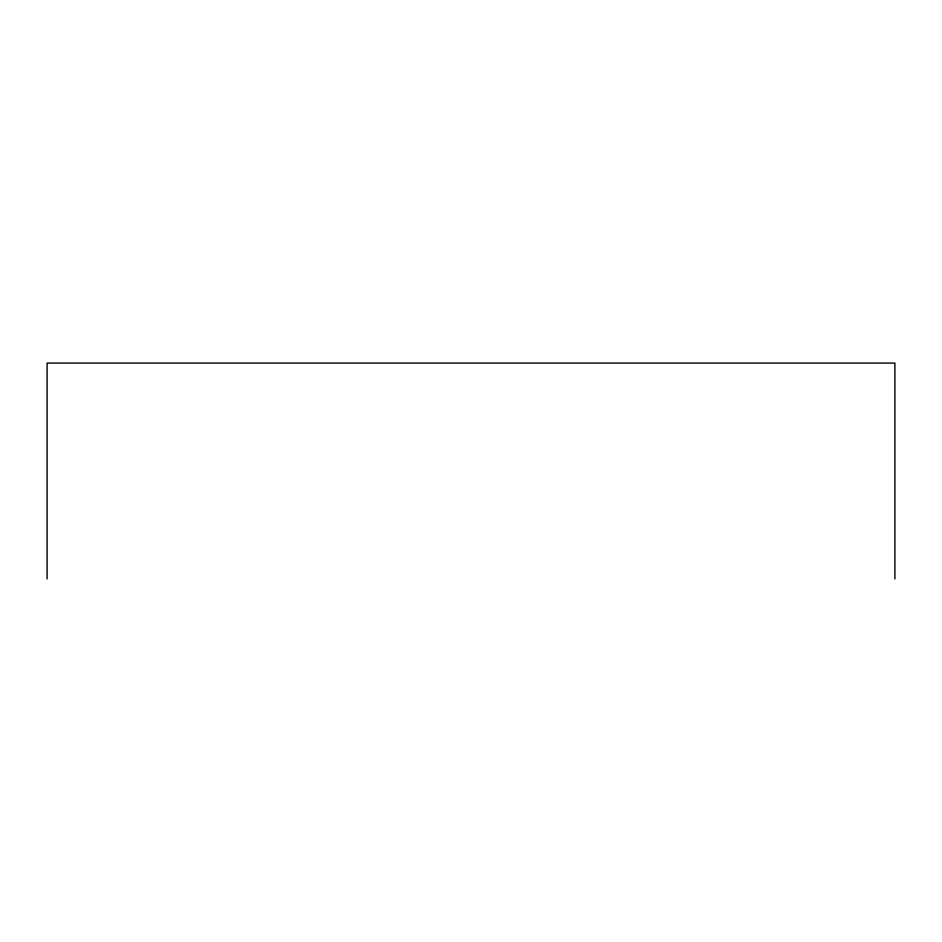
<?xml version="1.0" encoding="UTF-8"?>
<svg xmlns="http://www.w3.org/2000/svg" width="942" height="942" viewBox="0 0 942 942"><rect width="100%" height="100%" fill="white"/><g stroke="black" fill="none" stroke-linecap="round" stroke-linejoin="round"><path stroke-width="1.41" d="M894.9 578.918L894.9 363.082L47.1 363.082L47.1 578.918"/></g></svg>
